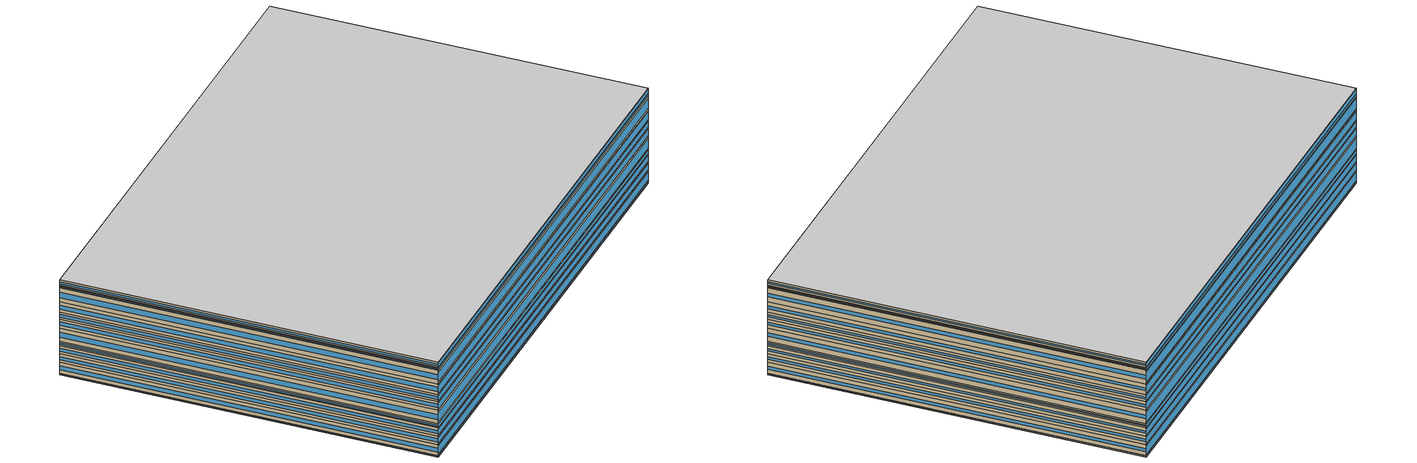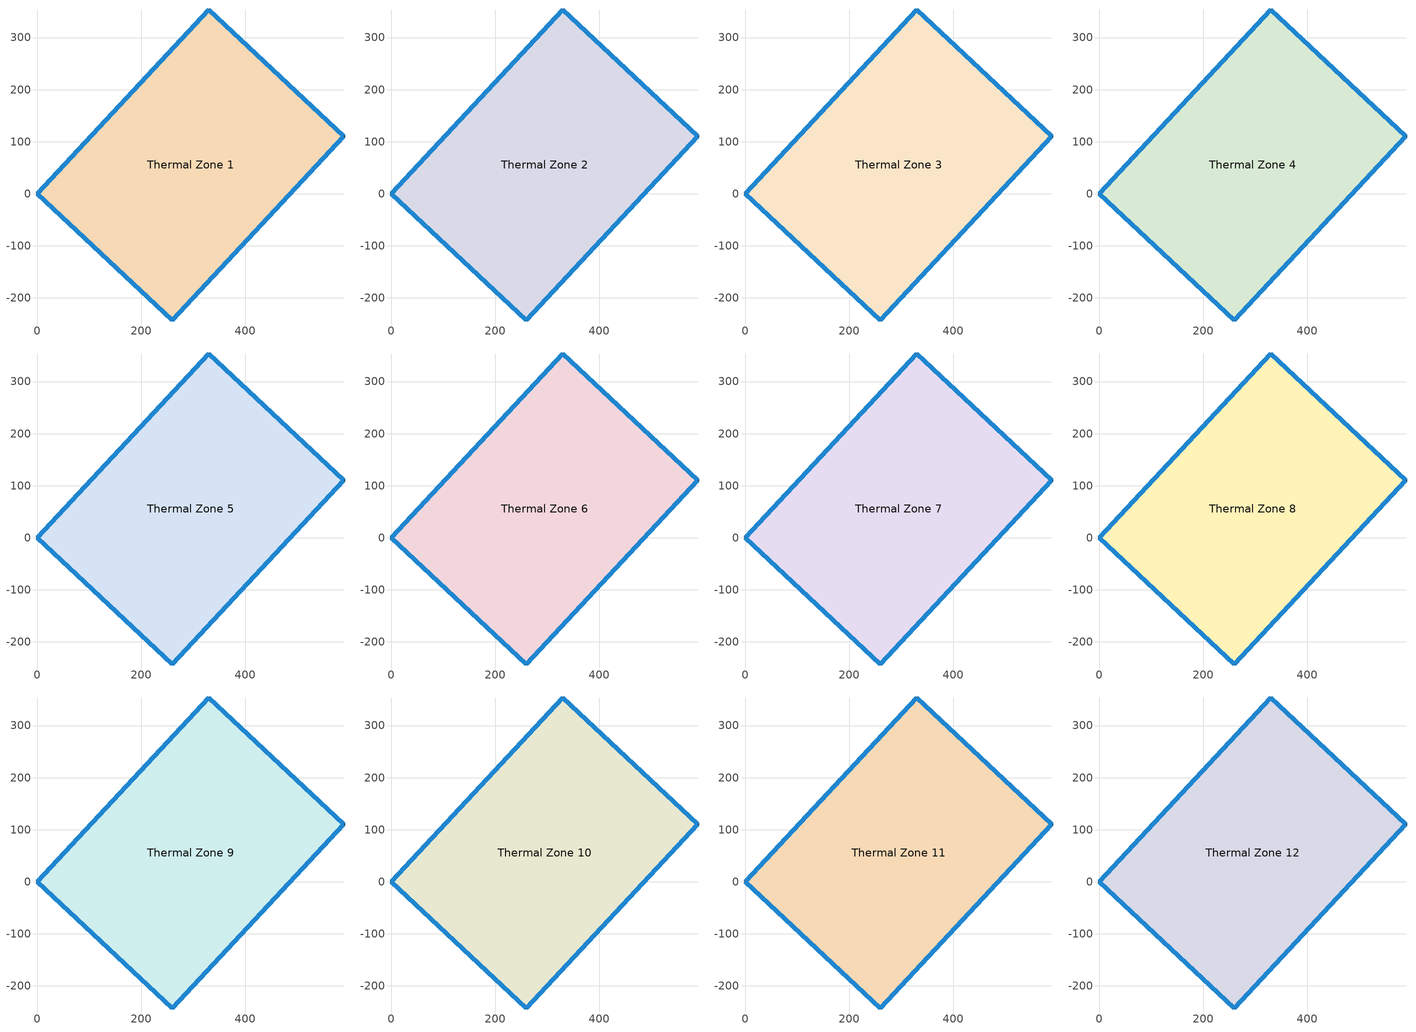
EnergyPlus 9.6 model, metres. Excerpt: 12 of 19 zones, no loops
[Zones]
Thermal Zone 1
 floor ground (ExtSlabCarpet): 0,0 329.38,353.22 589.53,110.63 260.15,-242.59 z0
 wall outside (Ext Wall): 589.53,110.63 329.38,353.22 0,0 260.15,-242.59 589.53,110.63 z0:1.54
 window (Ext Window): 589.53,110.64 329.39,353.22 z0.56:0.98; 0.01,-0.01 260.14,-242.59 z0.48:1.06; 329.38,353.21 0.01,0.01 z0.2:1.34; 260.16,-242.59 589.53,110.62 z0.25:1.29
Thermal Zone 2
 floor to Thermal Zone 1 (Interior Floor): 0,0 329.38,353.22 589.53,110.63 260.15,-242.59 z1.54
 wall outside (Ext Wall): 589.53,110.63 329.38,353.22 0,0 260.15,-242.59 589.53,110.63 z1.54:12.69
 window (Ext Window): 589.53,110.64 329.39,353.22 z5.61:8.62; 0.01,-0.01 260.14,-242.59 z5:9.23; 329.38,353.21 0.01,0.01 z2.99:11.24; 260.16,-242.59 589.53,110.62 z3.38:10.85
Thermal Zone 3
 floor to Thermal Zone 2 (Interior Floor): 0,0 329.38,353.22 589.53,110.63 260.15,-242.59 z12.69
 wall outside (Ext Wall): 589.53,110.63 329.38,353.22 0,0 260.15,-242.59 589.53,110.63 z12.69:21.22
 window (Ext Window): 589.53,110.64 329.39,353.22 z15.8:18.11; 0.01,-0.01 260.14,-242.59 z15.33:18.58; 329.38,353.21 0.01,0.01 z13.8:20.11; 260.16,-242.59 589.53,110.62 z14.1:19.81
Thermal Zone 4
 floor to Thermal Zone 3 (Interior Floor): 0,0 329.38,353.22 589.53,110.63 260.15,-242.59 z21.22
 wall outside (Ext Wall): 589.53,110.63 329.38,353.22 0,0 260.15,-242.59 589.53,110.63 z21.22:29.85
 window (Ext Window): 589.53,110.64 329.39,353.22 z24.37:26.7; 0.01,-0.01 260.14,-242.59 z23.9:27.17; 329.38,353.21 0.01,0.01 z22.34:28.73; 260.16,-242.59 589.53,110.62 z22.64:28.43
Thermal Zone 5
 floor to Thermal Zone 4 (Interior Floor): 0,0 329.38,353.22 589.53,110.63 260.15,-242.59 z29.85
 wall outside (Ext Wall): 589.53,110.63 329.38,353.22 0,0 260.15,-242.59 589.53,110.63 z29.85:34.15
 window (Ext Window): 589.53,110.64 329.39,353.22 z31.42:32.58; 0.01,-0.01 260.14,-242.59 z31.18:32.82; 329.38,353.21 0.01,0.01 z30.41:33.59; 260.16,-242.59 589.53,110.62 z30.56:33.44
Thermal Zone 6
 floor to Thermal Zone 5 (Interior Floor): 0,0 329.38,353.22 589.53,110.63 260.15,-242.59 z34.15
 wall outside (Ext Wall): 589.53,110.63 329.38,353.22 0,0 260.15,-242.59 589.53,110.63 z34.15:47.82
 window (Ext Window): 589.53,110.64 329.39,353.22 z39.14:42.83; 0.01,-0.01 260.14,-242.59 z38.39:43.58; 329.38,353.21 0.01,0.01 z35.93:46.04; 260.16,-242.59 589.53,110.62 z36.41:45.56
Thermal Zone 7
 floor to Thermal Zone 6 (Interior Floor): 0,0 329.38,353.22 589.53,110.63 260.15,-242.59 z47.82
 wall outside (Ext Wall): 589.53,110.63 329.38,353.22 0,0 260.15,-242.59 589.53,110.63 z47.82:56.88
 window (Ext Window): 589.53,110.64 329.39,353.22 z51.13:53.57; 0.01,-0.01 260.14,-242.59 z50.63:54.07; 329.38,353.21 0.01,0.01 z49:55.7; 260.16,-242.59 589.53,110.62 z49.31:55.39
Thermal Zone 8
 floor to Thermal Zone 7 (Interior Floor): 0,0 329.38,353.22 589.53,110.63 260.15,-242.59 z56.88
 wall outside (Ext Wall): 589.53,110.63 329.38,353.22 0,0 260.15,-242.59 589.53,110.63 z56.88:63.93
 window (Ext Window): 589.53,110.64 329.39,353.22 z59.45:61.36; 0.01,-0.01 260.14,-242.59 z59.07:61.74; 329.38,353.21 0.01,0.01 z57.8:63.01; 260.16,-242.59 589.53,110.62 z58.04:62.77
Thermal Zone 9
 floor to Thermal Zone 8 (Interior Floor): 0,0 329.38,353.22 589.53,110.63 260.15,-242.59 z63.93
 wall outside (Ext Wall): 589.53,110.63 329.38,353.22 0,0 260.15,-242.59 589.53,110.63 z63.93:74.78
 window (Ext Window): 589.53,110.64 329.39,353.22 z67.89:70.82; 0.01,-0.01 260.14,-242.59 z67.29:71.42; 329.38,353.21 0.01,0.01 z65.34:73.37; 260.16,-242.59 589.53,110.62 z65.72:72.99
Thermal Zone 10
 floor to Thermal Zone 9 (Interior Floor): 0,0 329.38,353.22 589.53,110.63 260.15,-242.59 z74.78
 wall outside (Ext Wall): 589.53,110.63 329.38,353.22 0,0 260.15,-242.59 589.53,110.63 z74.78:88.99
 window (Ext Window): 589.53,110.64 329.39,353.22 z79.97:83.8; 0.01,-0.01 260.14,-242.59 z79.19:84.58; 329.38,353.21 0.01,0.01 z76.63:87.14; 260.16,-242.59 589.53,110.62 z77.12:86.65
Thermal Zone 11
 floor to Thermal Zone 10 (Interior Floor): 0,0 329.38,353.22 589.53,110.63 260.15,-242.59 z88.99
 wall outside (Ext Wall): 589.53,110.63 329.38,353.22 0,0 260.15,-242.59 589.53,110.63 z88.99:91.77
 window (Ext Window): 589.53,110.64 329.39,353.22 z90:90.76; 0.01,-0.01 260.14,-242.59 z89.85:90.91; 329.38,353.21 0.01,0.01 z89.35:91.41; 260.16,-242.59 589.53,110.62 z89.45:91.31
Thermal Zone 12
 floor to Thermal Zone 11 (Interior Floor): 0,0 329.38,353.22 589.53,110.63 260.15,-242.59 z91.77
 wall outside (Ext Wall): 589.53,110.63 329.38,353.22 0,0 260.15,-242.59 589.53,110.63 z91.77:97.19
 window (Ext Window): 589.53,110.64 329.39,353.22 z93.75:95.21; 0.01,-0.01 260.14,-242.59 z93.45:95.51; 329.38,353.21 0.01,0.01 z92.47:96.49; 260.16,-242.59 589.53,110.62 z92.66:96.3
 ceiling to Thermal Zone 13 (Interior Ceiling): 260.15,-242.59 589.53,110.63 329.38,353.22 0,0 z97.19
[Building]
Building 1: North Axis {deg}=-0
[Site:Location]
Washington Dc Dulles IntL Ar: Latitude {deg}=38.98; Longitude {deg}=-77.47; Time Zone {hr}=-5; Elevation {m}=82
[SizingPeriod:DesignDay] Day of Month=21; Dry-Bulb Temperature Range Modifier Type=DefaultMultipliers; Barometric Pressure {Pa}=86790; Rain Indicator=No; Snow Indicator=No; Daylight Saving Time Indicator=No; Begin Environment Reset Mode=FullResetAtBeginEnvironment
Name | Month | Day Type | Maximum Dry-Bulb Temperature {C} | Daily Dry-Bulb Temperature Range {deltaC} | Humidity Condition Type | Wetbulb or DewPoint at Maximum Dry-Bulb {C} | Wind Speed {m/s} | Wind Direction {deg} | Solar Model Indicator | ASHRAE Clear Sky Optical Depth for Beam Irradiance (taub) | ASHRAE Clear Sky Optical Depth for Diffuse Irradiance (taud) | Enthalpy at Maximum Dry-Bulb {J/kg} | Sky Clearness
SALT-LAKE-CITY-IAP Ann Clg .4% Condns DB=>MWB | 7 | SummerDesignDay | 36.5 | 14.4 | Wetbulb | 17.1 | 5 | 340 | ASHRAETau | 0.339 | 2.366
SALT-LAKE-CITY-IAP Ann Clg .4% Condns DP=>MDB | 7 | SummerDesignDay | 22.5 | 14.4 | Dewpoint | 15.6 | 5 | 340 | ASHRAETau | 0.339 | 2.366
SALT-LAKE-CITY-IAP Ann Clg .4% Condns Enth=>MDB | 7 | SummerDesignDay | 30.8 | 14.4 | Enthalpy |  | 5 | 340 | ASHRAETau | 0.339 | 2.366 | 59300
SALT-LAKE-CITY-IAP Ann Clg .4% Condns WB=>MDB | 7 | SummerDesignDay | 31.2 | 14.4 | Wetbulb | 19 | 5 | 340 | ASHRAETau | 0.339 | 2.366
SALT-LAKE-CITY-IAP Ann Htg 99.6% Condns DB | 1 | WinterDesignDay | -12.4 | 0 | Wetbulb | -12.4 | 2.6 | 140 | ASHRAEClearSky |  |  |  | 0
SALT-LAKE-CITY-IAP Ann Htg Wind 99.6% Condns WS=>MCDB | 1 | WinterDesignDay | 6.8 | 0 | Wetbulb | 6.8 | 12.4 | 140 | ASHRAEClearSky |  |  |  | 0
SALT-LAKE-CITY-IAP Ann Hum_n 99.6% Condns DP=>MCDB | 1 | WinterDesignDay | -10.7 | 0 | Dewpoint | -16.2 | 2.6 | 140 | ASHRAEClearSky |  |  |  | 0
[Material] Thermal Absorptance=0.9
Name | Roughness | Thickness m | Conductivity W/m-K | Density kg/m3 | Specific Heat J/kg-K | Solar Absorptance | Visible Absorptance
wall concrete | MediumRough | 0.03 | 0.5 | 2243 | 837 | 0.65 | 0.65
Wall Insulation [18] | MediumRough | 0.1693 | 0.049 | 265 | 836.8 | 0.7 | 0.7
F16 Acoustic tile | MediumSmooth | 0.0191 | 0.06 | 368 | 590 | 0.3 | 0.3
M11 100mm lightweight concrete | MediumRough | 0.1016 | 0.53 | 1280 | 840 | 0.5 | 0.5
MAT-CC05 4 HW CONCRETE | Rough | 0.1016 | 1.311 | 2240 | 836.8 | 0.85 | 0.85
[Material:AirGap]
F05 Ceiling air space resistance: Thermal Resistance m2-K/W=0.18
[Material:NoMass]
CP02 CARPET PAD: Roughness=Smooth; Thermal Resistance m2-K/W=0.1; Thermal Absorptance=0.9; Solar Absorptance=0.8; Visible Absorptance=0.8
[WindowMaterial:SimpleGlazingSystem]
Window Material Simple Glazing System: U-Factor W/m2-K=1.8; Solar Heat Gain Coefficient=0.3
[Construction]
Ext Wall: wall concrete, Wall Insulation [18]
Ext Window: Window Material Simple Glazing System
ExtSlabCarpet: MAT-CC05 4 HW CONCRETE, CP02 CARPET PAD
Interior Ceiling: M11 100mm lightweight concrete, F05 Ceiling air space resistance, F16 Acoustic tile
Interior Floor: F16 Acoustic tile, F05 Ceiling air space resistance, M11 100mm lightweight concrete
[Zone]
Thermal Zone 1: 43, 0, 0, 0, , 1, , , , , , Yes
Thermal Zone 2: 43, 0, 0, 1.54, , 1, , , , , , Yes
Thermal Zone 3: 43, 0, 0, 12.69, , 1, , , , , , Yes
Thermal Zone 4: 43, 0, 0, 21.22, , 1, , , , , , Yes
Thermal Zone 5: 43, 0, 0, 29.85, , 1, , , , , , Yes
Thermal Zone 6: 43, 0, 0, 34.15, , 1, , , , , , Yes
Thermal Zone 7: 43, 0, 0, 47.82, , 1, , , , , , Yes
Thermal Zone 8: 43, 0, 0, 56.88, , 1, , , , , , Yes
Thermal Zone 9: 43, 0, 0, 63.93, , 1, , , , , , Yes
Thermal Zone 10: 43, 0, 0, 74.78, , 1, , , , , , Yes
Thermal Zone 11: 43, 0, 0, 88.99, , 1, , , , , , Yes
Thermal Zone 12: 43, 0, 0, 91.77, , 1, , , , , , Yes
[AvailabilityManager:Scheduled] Schedule=Always On Discrete
VAV with Reheat 1 Availability Manager; Air Loop HVAC Outdoor Air System 1 Availability Manager
[Schedule:Constant]
Always On Discrete: Hourly Value=1
